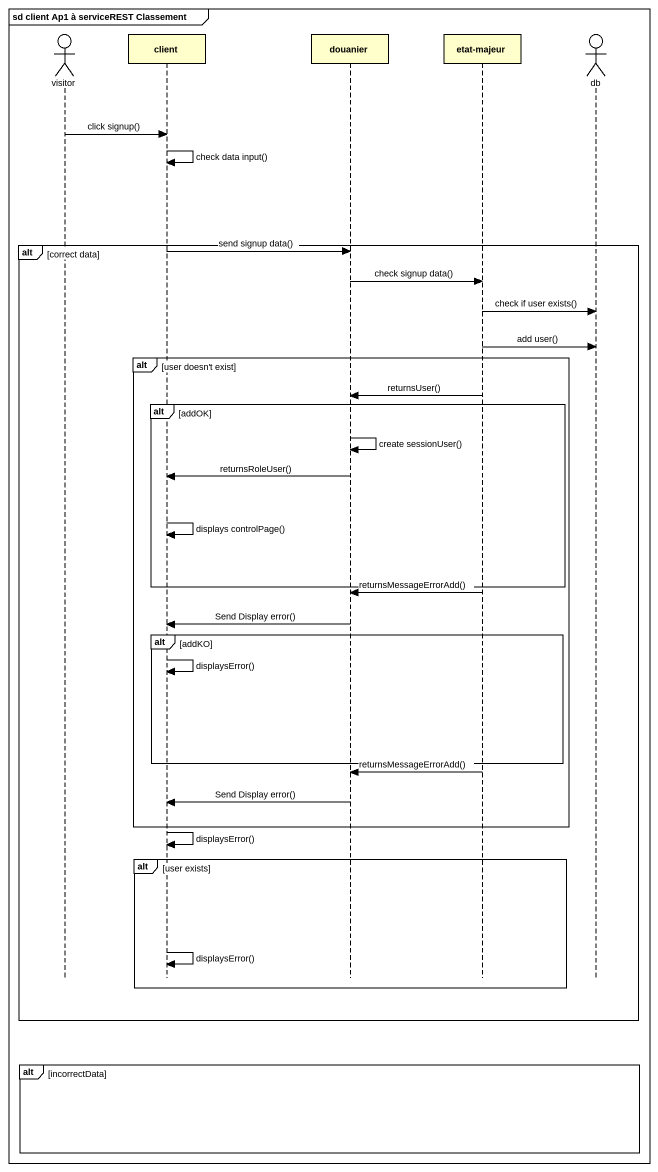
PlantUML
@startuml
mainframe sd client Ap1 à serviceREST Classement
hide footbox
actor visitor
participant client
participant douanier
participant "etat-majeur" as etat_majeur
actor db

visitor -> client : click signup()
client -> client : check data input()
alt correct data
  client -> douanier : send signup data()
  douanier -> etat_majeur : check signup data()
  etat_majeur -> db : check if user exists()
  etat_majeur -> db : add user()
  alt user doesn't exist
    etat_majeur -> douanier : returnsUser()
    alt addOK
      douanier -> douanier : create sessionUser()
      douanier -> client : returnsRoleUser()
      client -> client : displays controlPage()
    end
    etat_majeur -> douanier : returnsMessageErrorAdd()
    douanier -> client : Send Display error()
    alt addKO
      client -> client : displaysError()
    end
    etat_majeur -> douanier : returnsMessageErrorAdd()
    douanier -> client : Send Display error()
  end
  client -> client : displaysError()
  alt user exists
    client -> client : displaysError()
  end
end
alt incorrectData
end
@enduml
